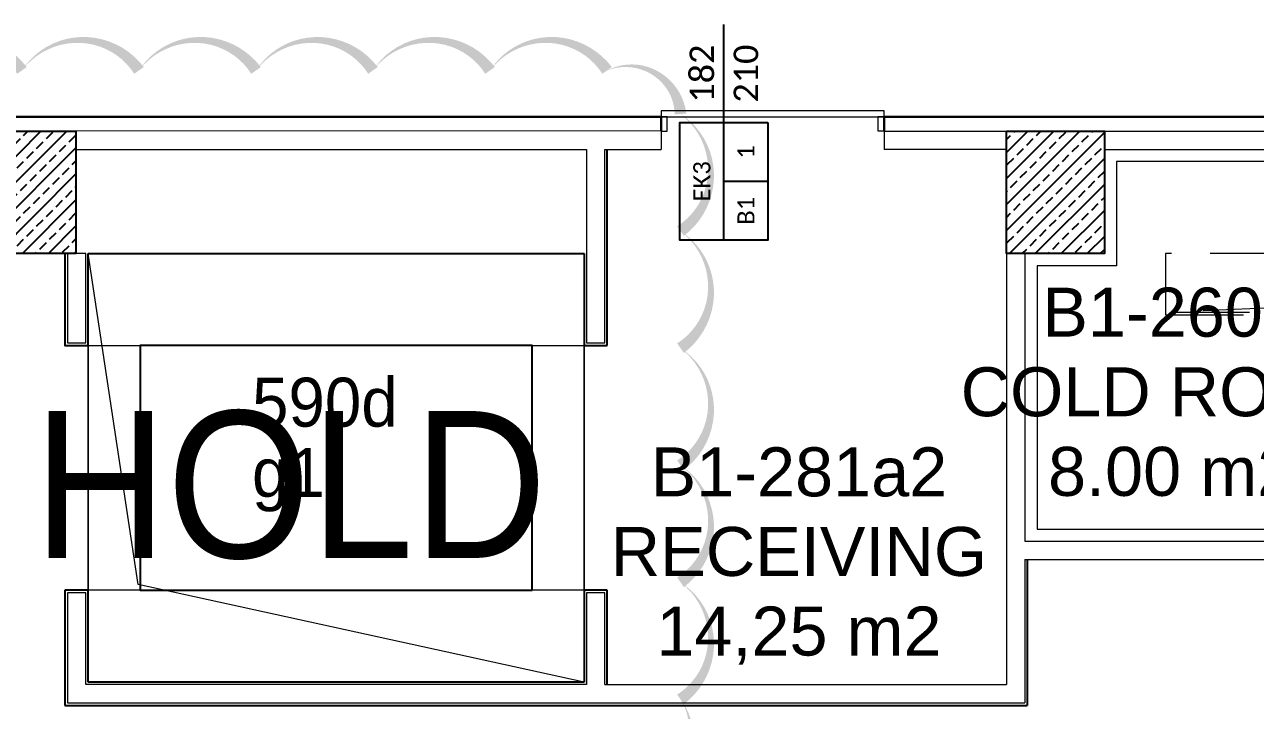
# Model space of a CAD drawing. Header units: metres. Extents: x -20317 to 2216, y -10281 to 3094.
# Drawn here: x -5080 to -4075, y -1219 to -659 of the extents above; entities that cross this region are included whole.
import ezdxf
from ezdxf.enums import TextEntityAlignment as Align

# ---------------------------------------------------------------- set-up
doc = ezdxf.new("R2010")
doc.units = ezdxf.units.M
doc.header["$MEASUREMENT"] = 0
doc.linetypes.add('HIDDEN', pattern=[9.525, 6.35, -3.175])
doc.layers.get('0').update_dxf_attribs({"color": 30, "lineweight": 0})
for name, color, linetype, lineweight in [('Ag-040', 2, 'Continuous', 20), ('Ag-110', 3, 'Continuous', 30), ('Ag-120', 2, 'Continuous', 9), ('AG-Wall', 4, 'Continuous', 20), ('AG-Wall-Cold Room Panel', 1, 'Continuous', 18), ('AI-040 @ 250', 2, 'Continuous', 20), ('HOLD', 7, 'Continuous', 0), ('shaft', 3, 'Continuous', 20)]:
    doc.layers.add(name, color=color, linetype=linetype, lineweight=lineweight)
for name, color, linetype in [('AG-DOOR-NOTATION-ROLLING', 52, 'Continuous'), ('AG-PLASTER', 73, 'Continuous'), ('V-0_Hatch_Concrete', 252, 'Continuous'), ('V-2_Column', 160, 'Continuous'), ('V-5_Mechanical', 222, 'Continuous')]:
    doc.layers.add(name, color=color, linetype=linetype)
doc.styles.add('$0$ARIAL', font='arial.ttf', dxfattribs={"width": 0.9})
doc.styles.add('ARIAL-ING', font='arial.ttf')
doc.styles.add('CALIBRI LIGHT', font='calibril.ttf')
doc.styles.add('IIS IKEA SANS', font='')
doc.styles.get('IIS IKEA SANS').set_extended_font_data('IKEA Sans')

# ---------------------------------------------------------------- blocks, each defined once
blk = doc.blocks.new('*U16')
at = {"style": '$0$ARIAL'}
for tag, p in [('NO', (1.676, 0.8)), ('MAHAL', (1.676, -1.8)), ('ALAN', (1.676, -4.4))]:
    blk.add_attdef(tag, text='', height=1.6, dxfattribs=at).set_placement(p, align=Align.MIDDLE_CENTER)
blk = doc.blocks.new('$0$150714_ARSA$0$KOLON 80X120')
at = {"layer": 'V-0_Hatch_Concrete'}
h = blk.add_hatch(dxfattribs=at)
h.set_pattern_fill('ANSI33', color=256, scale=60)
h.set_pattern_definition([(45, (-19036.79, -4512.143), (-10.606602, 10.606602), []), (45, (-19026.183, -4512.143), (-10.606602, 10.606602), [7.5, -3.75])])
h.paths.add_polyline_path([(0, 100), (80, 100), (80, 0), (0, 0)])
blk.add_lwpolyline([(0, 100), (80, 100), (80, 0), (0, 0), (0, 100)])
blk = doc.blocks.new('*U118')
blk.add_lwpolyline([(1000, -450), (2200, -450), (2200, 450), (1000, 450)], close=True)
for points in [[(2200, 0), (0, 0)], [(1600, -450), (1600, 0)]]:
    blk.add_lwpolyline(points)
at = {"style": 'CALIBRI LIGHT'}
for tag, height, p in [('GENİŞLİK', 250, (500, 225)), ('KAPIKODU', 175, (1600, 225)), ('YÜKSEKLİK', 250, (500, -225)), ('KATTAKI.SAYISI', 175, (1300, -225)), ('BULUNDUGU.KAT', 175, (1900, -225))]:
    blk.add_attdef(tag, text='', height=height, dxfattribs=at).set_placement(p, align=Align.MIDDLE_CENTER)

msp = doc.modelspace()

# ---------------------------------------------------------------- linework, layer by layer
for p, q in [((-4198.4, -845.9), (-4198.4, -745.9)), ((-4268.4, -845.9), (-4198.4, -845.9))]:
    msp.add_line(p, q)
at = {"linetype": 'Continuous'}
for points in [[(-5028.4, -920.9), (-4985.9, -920.9), (-4985.9, -1120.9), (-5028.4, -1120.9)], [(-4665.9, -920.9), (-4623.4, -920.9), (-4623.4, -1120.9), (-4665.9, -1120.9)]]:
    msp.add_lwpolyline(points, close=True, dxfattribs=at)
at = {"layer": 'Ag-110', "ltscale": 1000, "transparency": 33554687}
for p, q in [((-5149.4, -734.4), (-4560.4, -734.4)), ((-4560.4, -734.4), (-4560.4, -745.9)), ((-4378.4, -734.3), (-4378.4, -745.8)), ((-4378.4, -734.4), (-3920.5, -734.4)), ((-4378.4, -734.4), (-4378.4, -745.9))]:
    msp.add_line(p, q, dxfattribs=at)
at = {"layer": 'Ag-120', "ltscale": 0.3, "transparency": 33554687}
for points in [[(-4378.4, -734.3), (-4378.4, -729.3), (-4560.4, -729.4), (-4560.4, -734.4)], [(-4555.4, -734.4), (-4560.4, -734.4), (-4560.4, -745.9), (-4555.4, -745.9)], [(-4378.4, -734.3), (-4383.4, -734.3), (-4383.4, -745.8), (-4378.4, -745.8)]]:
    msp.add_lwpolyline(points, close=True, dxfattribs=at)
at = {"layer": 'AG-PLASTER'}
for p, q in [((-4604.4, -920.9), (-4604.4, -760.9)), ((-5028.4, -845.9), (-4623.4, -845.9)), ((-4623.4, -845.9), (-4623.4, -920.9)), ((-4623.4, -920.9), (-4604.4, -920.9)), ((-4261.4, -1095.9), (-4261.4, -1214.9)), ((-5028.4, -1120.9), (-5047.4, -1120.9)), ((-5047.4, -1120.9), (-5047.4, -1214.9)), ((-5028.4, -1195.9), (-5028.4, -1120.9)), ((-4604.4, -1120.9), (-4623.4, -1120.9)), ((-4623.4, -1120.9), (-4623.4, -1195.9)), ((-4604.4, -1197.9), (-4604.4, -1120.9)), ((-4623.4, -1195.9), (-5028.4, -1195.9)), ((-5047.4, -1214.9), (-4261.4, -1214.9))]:
    msp.add_line(p, q, dxfattribs=at)
msp.add_lwpolyline([(-5047.4, -845.9), (-5047.4, -920.9), (-5028.4, -920.9), (-5028.4, -845.9)], dxfattribs=at)
at = {"layer": 'AG-Wall'}
for p, q in [((-4560.4, -745.8), (-5038.4, -745.9)), ((-4560.4, -745.9), (-4560.4, -760.9)), ((-4378.4, -745.9), (-4278.4, -745.9)), ((-4378.4, -745.9), (-4378.4, -760.9)), ((-4198.4, -745.9), (-3920.4, -745.9)), ((-5038.4, -760.9), (-4621.4, -760.9)), ((-4606.4, -760.9), (-4560.4, -760.9)), ((-4278.4, -760.9), (-4378.4, -760.9)), ((-4198.4, -760.9), (-3958.4, -760.9)), ((-4278.4, -845.9), (-4278.4, -1197.9)), ((-4263.4, -845.9), (-4263.4, -1080.9)), ((-4263.4, -1080.9), (-3958.4, -1080.9)), ((-4263.4, -1095.9), (-3698.4, -1095.9)), ((-4263.4, -1095.9), (-4263.4, -1212.9)), ((-4606.4, -1197.9), (-4278.4, -1197.9)), ((-4596.4, -1212.9), (-4263.4, -1212.9))]:
    msp.add_line(p, q, dxfattribs=at)
at = {"layer": 'AG-Wall', "linetype": 'Continuous', "transparency": 33554687}
for p, q in [((-4621.4, -760.9), (-4621.4, -918.9)), ((-4606.4, -918.9), (-4606.4, -760.9)), ((-5030.4, -845.9), (-5038.4, -845.9)), ((-4621.4, -918.9), (-4606.4, -918.9)), ((-5030.4, -1122.9), (-5045.4, -1122.9)), ((-5045.4, -1122.9), (-5045.4, -1212.9)), ((-5030.4, -1197.9), (-5030.4, -1122.9)), ((-4606.4, -1122.9), (-4621.4, -1122.9)), ((-4621.4, -1122.9), (-4621.4, -1197.9)), ((-4606.4, -1197.9), (-4606.4, -1122.9)), ((-4621.4, -1197.9), (-5030.4, -1197.9)), ((-5045.4, -1212.9), (-4596.4, -1212.9))]:
    msp.add_line(p, q, dxfattribs=at)
msp.add_lwpolyline([(-5045.4, -845.9), (-5045.4, -918.9), (-5030.4, -918.9), (-5030.4, -845.9)], dxfattribs=at)
at = {"layer": 'AG-Wall-Cold Room Panel', "ltscale": 1000}
msp.add_lwpolyline([(-3968.4, -945.9), (-3968.4, -770.8), (-4188.4, -770.9), (-4188.4, -855.9), (-4253.4, -855.9), (-4253.4, -1070.9), (-3968.4, -1070.9), (-3968.4, -1050.9)], dxfattribs=at)
at = {"layer": 'HOLD'}
msp.add_lwpolyline([(-5178.1, -696.4, 0, 9.56, -0.520567), (-5082.5, -696.4, 0, 9.56, -0.520567), (-4986.9, -696.4, 0, 9.56, -0.520567), (-4891.3, -696.4, 0, 9.56, -0.520567), (-4795.8, -696.4, 0, 9.56, -0.520567), (-4700.2, -696.4, 0, 9.56, -0.520567), (-4604.6, -696.4, 0, 9.56, -0.520567), (-4544.6, -732, 0, 9.56, -0.520567), (-4544.6, -827.6, 0, 9.56, -0.520567), (-4544.6, -923.2, 0, 9.56, -0.520567), (-4544.6, -1018.8, 0, 9.56, -0.520567), (-4544.6, -1114.4, 0, 9.56, -0.520567), (-4544.6, -1210, 0, 9.56, -0.520567), (-4569.8, -1280.4, 0, 9.56, -0.520567), (-4665.4, -1280.4, 0, 9.56, -0.520567), (-4761, -1280.4, 0, 9.56, -0.520567), (-4856.6, -1280.4, 0, 9.56, -0.520567), (-4952.2, -1280.4, 0, 9.56, -0.520567), (-5047.8, -1280.4, 0, 9.56, -0.520567), (-5143.4, -1280.4, 0, 9.56, -0.520567)], format="xyseb", dxfattribs=at)
at = {"layer": 'shaft'}
msp.add_lwpolyline([(-5028.4, -845.9), (-5028.4, -1195.9), (-4623.4, -1195.9), (-4623.4, -845.9)], close=True, dxfattribs=at)
at = {"layer": 'shaft', "ltscale": 0.3}
msp.add_lwpolyline([(-4623.4, -1195.9), (-4987.5, -1116.1), (-5028.4, -845.9)], dxfattribs=at)
at = {"layer": 'shaft', "linetype": 'HIDDEN', "ltscale": 10}
msp.add_lwpolyline([(-4148.4, -895.9), (-4048.4, -895.9), (-4048.4, -845.9), (-4148.4, -845.9)], close=True, dxfattribs=at)
msp.add_lwpolyline([(-4143.4, -893.9), (-4050.4, -893.9), (-4050.4, -850.9), (-4054.4, -889.9), (-4143.4, -893.9)], dxfattribs=at)
at = {"layer": 'V-5_Mechanical', "linetype": 'Continuous'}
msp.add_lwpolyline([(-4665.9, -1120.9), (-4665.9, -920.9), (-4985.9, -920.9), (-4985.9, -1120.9)], close=True, dxfattribs=at)

# ---------------------------------------------------------------- block references
at = {"layer": 'AG-DOOR-NOTATION-ROLLING', "ltscale": 0.3}
ref = msp.add_blockref('*U118', (-4509.2, -659), dxfattribs=dict(at, xscale=-0.08000000000000002, yscale=0.08000000000000002, zscale=0.08000000000000002, rotation=89.99999999999937))
ref.add_attrib('BULUNDUGU.KAT', 'B1', dxfattribs={"layer": '0', "height": 14, "rotation": 90, "style": 'CALIBRI LIGHT'}).set_placement((-4491.2, -811), align=Align.MIDDLE_CENTER)
ref.add_attrib('KATTAKI.SAYISI', '1', dxfattribs={"layer": '0', "height": 14, "rotation": 90, "style": 'CALIBRI LIGHT'}).set_placement((-4491.2, -763), align=Align.MIDDLE_CENTER)
ref.add_attrib('KAPIKODU', 'EK3', dxfattribs={"layer": '0', "height": 14, "rotation": 90, "style": 'CALIBRI LIGHT'}).set_placement((-4527.2, -787), align=Align.MIDDLE_CENTER)
ref.add_attrib('YÜKSEKLİK', '210', dxfattribs={"layer": '0', "height": 20, "rotation": 90, "style": 'CALIBRI LIGHT'}).set_placement((-4491.2, -699), align=Align.MIDDLE_CENTER)
ref.add_attrib('GENİŞLİK', '182', dxfattribs={"layer": '0', "height": 20, "rotation": 90, "style": 'CALIBRI LIGHT'}).set_placement((-4527.2, -699), align=Align.MIDDLE_CENTER)
at = {"layer": 'AI-040 @ 250', "color": 2, "linetype": 'Continuous', "lineweight": 20, "xscale": 25, "yscale": 25, "zscale": 25}
for p, values in [((-4185.4, -913.8), {'ALAN': '8.00 m2', 'MAHAL': 'COLD ROOM', 'NO': 'B1-260b'}), ((-4489.8, -1044.2), {'ALAN': '14,25 m2', 'MAHAL': 'RECEIVING', 'NO': 'B1-281a2'})]:
    msp.add_blockref('*U16', p, dxfattribs=at).add_auto_attribs(values)
at = {"layer": 'V-2_Column'}
for p in [(-5118.4, -845.9), (-4278.4, -845.9)]:
    msp.add_blockref('$0$150714_ARSA$0$KOLON 80X120', p, dxfattribs=at)

# ---------------------------------------------------------------- texts
at = {"layer": 'Ag-040', "style": 'IIS IKEA SANS'}
for s, p in [('590d', (-4894.6, -987.3)), ('g1', (-4894.6, -1044.8))]:
    msp.add_text(s, height=40, dxfattribs=at).set_placement(p)
at = {"layer": 'HOLD', "style": 'ARIAL-ING', "width": 0.9}
msp.add_text('HOLD', height=120, dxfattribs=at).set_placement((-5073, -1094.5))

doc.saveas('drawing.dxf')
